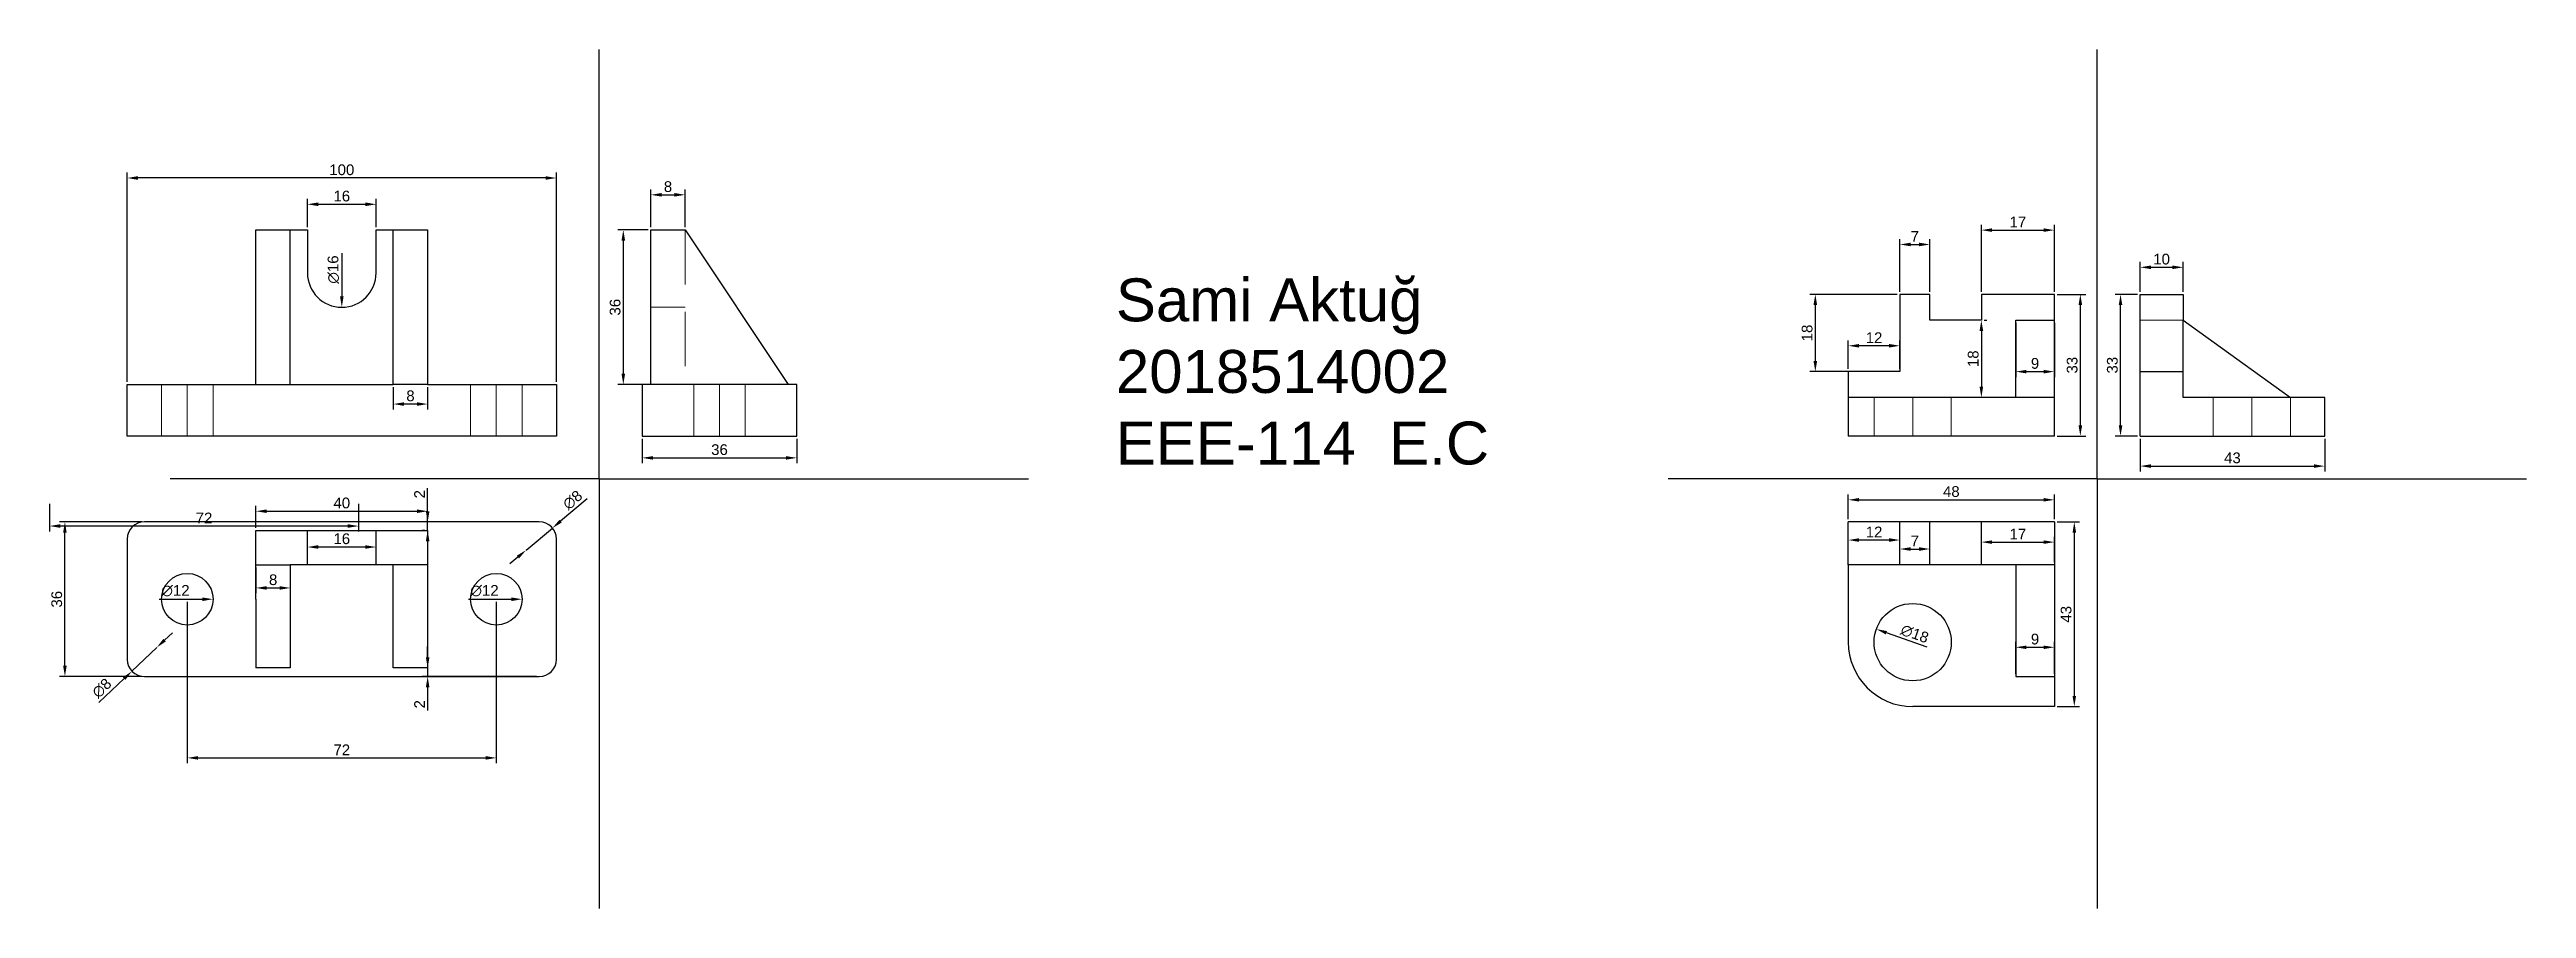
# Model space of a CAD drawing. Header units: millimetres. Extents: x 22 to 599, y 5 to 205.
import ezdxf

# ---------------------------------------------------------------- set-up
doc = ezdxf.new("R2010")
doc.units = ezdxf.units.MM
doc.linetypes.add('CENTERX2', pattern=[101.6, 63.5, -12.7, 12.7, -12.7])
doc.linetypes.add('HIDDENX2', pattern=[19.05, 12.7, -6.35])
for name, color, linetype, lineweight in [('Center', 1, 'CENTERX2', 15), ('dimension', 3, 'Continuous', 9), ('hidden', 2, 'HIDDENX2', 13)]:
    doc.layers.add(name, color=color, linetype=linetype, lineweight=lineweight)
doc.styles.get("Standard").update_dxf_attribs({"font": 'arial.ttf'})
doc.dimstyles.new('ISO-25', dxfattribs={"dimtxt": 2.5, "dimasz": 2.5, "dimexe": 1.25, "dimexo": 0.625, "dimtad": 1, "dimtxsty": 'Standard', "dimcen": 2.5, "dimadec": 0, "dimazin": 0, "dimtfac": 1, "dimtmove": 0, "dimatfit": 3, "dimfxl": 1, "dimarcsym": 0})

# ---------------------------------------------------------------- blocks, each defined once
blk = doc.blocks.new('Drawing1')
for p, q in [((150.33, 200), (150.33, 300)), ((499.33, 200), (499.33, 300)), ((70.33, 222), (70.33, 258)), ((70.33, 258), (82.33, 258)), ((78.33, 222), (78.33, 258)), ((82.33, 258), (82.33, 248)), ((98.33, 248), (98.33, 258)), ((98.33, 258), (110.33, 258)), ((102.33, 222), (102.33, 258)), ((110.33, 258), (110.33, 222)), ((162.33, 222), (162.33, 258)), ((162.33, 258), (170.33, 258)), ((170.33, 258), (194.33, 222)), ((460.33, 243), (453.33, 243)), ((453.33, 243), (453.33, 225)), ((460.33, 237), (460.33, 243)), ((489.33, 243), (472.33, 243)), ((472.33, 243), (472.33, 237)), ((489.33, 225), (489.33, 243)), ((509.33, 210), (509.33, 243)), ((509.33, 243), (519.33, 243)), ((519.33, 243), (519.33, 237)), ((472.33, 237), (460.33, 237)), ((480.33, 219), (480.33, 237)), ((480.33, 237), (489.33, 237)), ((519.33, 237), (544.33, 219)), ((519.33, 219), (519.33, 237)), ((40.33, 210), (40.33, 222)), ((40.33, 222), (70.33, 222)), ((70.33, 222), (78.33, 222)), ((78.33, 222), (102.33, 222)), ((110.33, 222), (102.33, 222)), ((110.33, 222), (140.33, 222)), ((140.33, 222), (140.33, 210)), ((162.33, 222), (160.33, 222)), ((160.33, 222), (160.33, 210)), ((194.33, 222), (162.33, 222)), ((196.33, 222), (194.33, 222)), ((196.33, 210), (196.33, 222)), ((453.33, 225), (441.33, 225)), ((441.33, 225), (441.33, 210)), ((489.33, 210), (489.33, 225)), ((509.33, 225), (519.33, 225)), ((489.33, 219), (441.33, 219)), ((544.33, 219), (519.33, 219)), ((552.33, 219), (544.33, 219)), ((552.33, 210), (552.33, 219)), ((140.33, 210), (40.33, 210)), ((160.33, 210), (196.33, 210)), ((489.33, 210), (441.33, 210)), ((509.33, 210), (552.33, 210)), ((150.33, 200), (50.33, 200)), ((150.33, 200), (250.33, 200)), ((150.33, 200), (150.33, 100)), ((499.33, 200), (399.33, 200)), ((499.33, 200), (599.33, 200)), ((499.33, 200), (499.33, 100)), ((40.33, 186), (40.33, 158)), ((136.33, 190), (44.33, 190)), ((70.33, 172), (70.33, 188)), ((70.33, 188), (110.33, 188)), ((82.33, 180), (82.33, 188)), ((98.33, 180), (98.33, 188)), ((110.33, 188), (110.33, 156)), ((140.33, 158), (140.33, 186)), ((489.33, 190), (441.33, 190)), ((441.33, 180), (441.33, 190)), ((453.33, 180), (453.33, 190)), ((460.33, 180), (460.33, 190)), ((472.33, 180), (472.33, 190)), ((489.33, 190), (489.33, 147)), ((70.33, 180), (78.33, 180)), ((78.33, 180), (78.33, 156)), ((102.33, 180), (78.33, 180)), ((102.33, 156), (102.33, 180)), ((110.33, 180), (102.33, 180)), ((453.33, 180), (441.33, 180)), ((441.33, 180), (441.33, 162)), ((460.33, 180), (453.33, 180)), ((472.33, 180), (460.33, 180)), ((489.33, 180), (472.33, 180)), ((480.33, 180), (480.33, 154)), ((70.33, 172), (70.33, 156)), ((78.33, 156), (70.33, 156)), ((110.33, 156), (102.33, 156)), ((44.33, 154), (136.33, 154)), ((480.33, 154), (489.33, 154)), ((489.33, 147), (456.33, 147))]:
    blk.add_line(p, q)
for centre, radius in [((54.33, 172), 6), ((126.33, 172), 6), ((456.33, 162), 9)]:
    blk.add_circle(centre, radius)
for centre, radius, start, end in [((90.33, 248), 8, 180, 0), ((44.33, 186), 4, 90, 180), ((136.33, 186), 4, 0, 90), ((456.33, 162), 15, 180, 270), ((44.33, 158), 4, 180, 270), ((136.33, 158), 4, 270, 0)]:
    blk.add_arc(centre, radius, start, end)
at = {"layer": 'Center'}
for p, q in [((54.33, 210), (54.33, 222)), ((126.33, 210), (126.33, 222)), ((178.33, 210), (178.33, 222)), ((456.33, 210), (456.33, 219)), ((535.33, 219), (535.33, 210))]:
    blk.add_line(p, q, dxfattribs=at)
at = {"layer": 'hidden'}
for p, q in [((170.33, 258), (170.33, 222)), ((162.33, 240), (170.33, 240)), ((519.33, 237), (509.33, 237)), ((48.33, 210), (48.33, 222)), ((60.33, 210), (60.33, 222)), ((120.33, 210), (120.33, 222)), ((132.33, 210), (132.33, 222)), ((172.33, 210), (172.33, 222)), ((184.33, 210), (184.33, 222)), ((447.33, 210), (447.33, 219)), ((465.33, 210), (465.33, 219)), ((526.33, 210), (526.33, 219)), ((544.33, 219), (544.33, 210))]:
    blk.add_line(p, q, dxfattribs=at)
blk = doc.blocks.new('*D2')
at = {"layer": 'Defpoints', "color": 0, "transparency": 16777216}
for p in [(460.33, 159.34), (453.33, 147.73), (460.33, 147.73)]:
    blk.add_point(p, dxfattribs=at)
at = {"layer": 'dimension', "color": 0, "lineweight": -2, "transparency": 16777216}
for p, q in [((453.33, 148.35), (453.33, 160.59)), ((455.83, 159.34), (457.83, 159.34)), ((460.33, 148.35), (460.33, 160.59))]:
    blk.add_line(p, q, dxfattribs=at)
at = {"layer": 'dimension', "color": 0, "transparency": 16777216}
for points in [[(455.83, 159.76), (455.83, 158.93), (453.33, 159.34)], [(457.83, 159.76), (457.83, 158.93), (460.33, 159.34)]]:
    blk.add_solid(points, dxfattribs=at)
at = {"layer": 'dimension', "color": 0, "transparency": 16777216, "insert": (456.83, 161.22), "char_height": 2.5, "attachment_point": 5}
blk.add_mtext('7', dxfattribs=at)
blk = doc.blocks.new('*D3')
at = {"layer": 'Defpoints', "color": 0, "transparency": 16777216}
for p in [(453.33, 147.73), (433.64, 129.73), (453.33, 129.73)]:
    blk.add_point(p, dxfattribs=at)
at = {"layer": 'dimension', "color": 0, "lineweight": -2, "transparency": 16777216}
for p, q in [((452.71, 147.73), (432.39, 147.73)), ((433.64, 145.23), (433.64, 132.23)), ((452.71, 129.73), (432.39, 129.73))]:
    blk.add_line(p, q, dxfattribs=at)
at = {"layer": 'dimension', "color": 0, "transparency": 16777216}
for points in [[(433.22, 145.23), (434.06, 145.23), (433.64, 147.73)], [(433.22, 132.23), (434.06, 132.23), (433.64, 129.73)]]:
    blk.add_solid(points, dxfattribs=at)
at = {"layer": 'dimension', "color": 0, "transparency": 16777216, "insert": (431.74, 138.73), "char_height": 2.5, "attachment_point": 5, "rotation": 90}
blk.add_mtext('18', dxfattribs=at)
blk = doc.blocks.new('*D4')
at = {"layer": 'Defpoints', "color": 0, "transparency": 16777216}
for p in [(489.33, 147.73), (495.39, 147.73), (489.33, 114.73)]:
    blk.add_point(p, dxfattribs=at)
at = {"layer": 'dimension', "color": 0, "lineweight": -2, "transparency": 16777216}
for p, q in [((489.96, 147.73), (496.64, 147.73)), ((495.39, 117.23), (495.39, 145.23)), ((489.96, 114.73), (496.64, 114.73))]:
    blk.add_line(p, q, dxfattribs=at)
at = {"layer": 'dimension', "color": 0, "transparency": 16777216}
for points in [[(494.97, 145.23), (495.81, 145.23), (495.39, 147.73)], [(494.97, 117.23), (495.81, 117.23), (495.39, 114.73)]]:
    blk.add_solid(points, dxfattribs=at)
at = {"layer": 'dimension', "color": 0, "transparency": 16777216, "insert": (493.49, 131.23), "char_height": 2.5, "attachment_point": 5, "rotation": 90}
blk.add_mtext('33', dxfattribs=at)
blk = doc.blocks.new('*D5')
at = {"layer": 'Defpoints', "color": 0, "transparency": 16777216}
for p in [(489.33, 162.69), (472.33, 147.73), (489.33, 147.73)]:
    blk.add_point(p, dxfattribs=at)
at = {"layer": 'dimension', "color": 0, "lineweight": -2, "transparency": 16777216}
for p, q in [((472.33, 148.35), (472.33, 163.94)), ((474.83, 162.69), (486.83, 162.69)), ((489.33, 148.35), (489.33, 163.94))]:
    blk.add_line(p, q, dxfattribs=at)
at = {"layer": 'dimension', "color": 0, "transparency": 16777216}
for points in [[(474.83, 163.1), (474.83, 162.27), (472.33, 162.69)], [(486.83, 163.1), (486.83, 162.27), (489.33, 162.69)]]:
    blk.add_solid(points, dxfattribs=at)
at = {"layer": 'dimension', "color": 0, "transparency": 16777216, "insert": (480.83, 164.57), "char_height": 2.5, "attachment_point": 5}
blk.add_mtext('17', dxfattribs=at)
blk = doc.blocks.new('*D6')
at = {"layer": 'Defpoints', "color": 0, "transparency": 16777216}
for p in [(480.33, 141.73), (489.33, 141.73), (489.33, 129.73)]:
    blk.add_point(p, dxfattribs=at)
at = {"layer": 'dimension', "color": 0, "lineweight": -2, "transparency": 16777216}
for p, q in [((480.33, 141.1), (480.33, 128.48)), ((489.33, 141.1), (489.33, 128.48)), ((482.83, 129.73), (486.83, 129.73))]:
    blk.add_line(p, q, dxfattribs=at)
at = {"layer": 'dimension', "color": 0, "transparency": 16777216}
for points in [[(482.83, 130.14), (482.83, 129.31), (480.33, 129.73)], [(486.83, 130.14), (486.83, 129.31), (489.33, 129.73)]]:
    blk.add_solid(points, dxfattribs=at)
at = {"layer": 'dimension', "color": 0, "transparency": 16777216, "insert": (484.83, 131.63), "char_height": 2.5, "attachment_point": 5}
blk.add_mtext('9', dxfattribs=at)
blk = doc.blocks.new('*D7')
at = {"layer": 'Defpoints', "color": 0, "transparency": 16777216}
for p in [(472.33, 141.73), (472.33, 123.73), (480.33, 123.73)]:
    blk.add_point(p, dxfattribs=at)
at = {"layer": 'dimension', "color": 0, "lineweight": -2, "transparency": 16777216}
for p, q in [((472.33, 139.23), (472.33, 126.23)), ((472.96, 141.73), (473.58, 141.73)), ((479.71, 123.73), (471.08, 123.73))]:
    blk.add_line(p, q, dxfattribs=at)
at = {"layer": 'dimension', "color": 0, "transparency": 16777216}
for points in [[(471.91, 139.23), (472.75, 139.23), (472.33, 141.73)], [(471.91, 126.23), (472.75, 126.23), (472.33, 123.73)]]:
    blk.add_solid(points, dxfattribs=at)
at = {"layer": 'dimension', "color": 0, "transparency": 16777216, "insert": (470.43, 132.73), "char_height": 2.5, "attachment_point": 5, "rotation": 90}
blk.add_mtext('18', dxfattribs=at)
blk = doc.blocks.new('*D9')
at = {"layer": 'Center', "color": 0, "lineweight": -2, "transparency": 16777216}
blk.add_line((459.68, 65.53), (450.21, 68.92), dxfattribs=at)
at = {"layer": 'Center', "color": 0, "transparency": 16777216}
blk.add_solid([(450.35, 69.32), (450.07, 68.53), (447.86, 69.77)], dxfattribs=at)
at = {"layer": 'Defpoints', "color": 0, "transparency": 16777216}
for p in [(447.86, 69.77), (464.8, 63.69)]:
    blk.add_point(p, dxfattribs=at)
at = {"layer": 'Center', "color": 0, "transparency": 16777216, "insert": (456.79, 68.66), "char_height": 2.5, "attachment_point": 5, "rotation": 340.25203}
blk.add_mtext('∅18', dxfattribs=at)
blk = doc.blocks.new('*D10')
at = {"layer": 'Center', "color": 0, "lineweight": -2, "transparency": 16777216}
blk.add_line((119.81, 76.73), (129.83, 76.73), dxfattribs=at)
at = {"layer": 'Center', "color": 0, "transparency": 16777216}
blk.add_solid([(129.83, 77.14), (129.83, 76.31), (132.33, 76.73)], dxfattribs=at)
at = {"layer": 'Defpoints', "color": 0, "transparency": 16777216}
for p in [(120.33, 76.73), (132.33, 76.73)]:
    blk.add_point(p, dxfattribs=at)
at = {"layer": 'Center', "color": 0, "transparency": 16777216, "insert": (123.57, 78.7), "char_height": 2.5, "attachment_point": 5}
blk.add_mtext('∅12', dxfattribs=at)
blk = doc.blocks.new('*D11')
at = {"layer": 'Center', "color": 0, "lineweight": -2, "transparency": 16777216}
blk.add_line((47.81, 76.73), (57.83, 76.73), dxfattribs=at)
at = {"layer": 'Center', "color": 0, "transparency": 16777216}
blk.add_solid([(57.83, 77.14), (57.83, 76.31), (60.33, 76.73)], dxfattribs=at)
at = {"layer": 'Defpoints', "color": 0, "transparency": 16777216}
for p in [(48.33, 76.73), (60.33, 76.73)]:
    blk.add_point(p, dxfattribs=at)
at = {"layer": 'Center', "color": 0, "transparency": 16777216, "insert": (51.57, 78.7), "char_height": 2.5, "attachment_point": 5}
blk.add_mtext('∅12', dxfattribs=at)
blk = doc.blocks.new('*D12')
at = {"layer": 'Defpoints', "color": 0, "transparency": 16777216}
for p in [(54.33, 76.73), (126.33, 76.73), (126.33, 39.78)]:
    blk.add_point(p, dxfattribs=at)
at = {"layer": 'dimension', "color": 0, "lineweight": -2, "transparency": 16777216}
for p, q in [((54.33, 76.1), (54.33, 38.53)), ((126.33, 76.1), (126.33, 38.53)), ((56.83, 39.78), (123.83, 39.78))]:
    blk.add_line(p, q, dxfattribs=at)
at = {"layer": 'dimension', "color": 0, "transparency": 16777216}
for points in [[(56.83, 40.2), (56.83, 39.37), (54.33, 39.78)], [(123.83, 40.2), (123.83, 39.37), (126.33, 39.78)]]:
    blk.add_solid(points, dxfattribs=at)
at = {"layer": 'dimension', "color": 0, "transparency": 16777216, "insert": (90.33, 41.66), "char_height": 2.5, "attachment_point": 5}
blk.add_mtext('72', dxfattribs=at)
blk = doc.blocks.new('*D13')
at = {"layer": 'Defpoints', "color": 0, "transparency": 16777216}
for p in [(110.33, 94.73), (110.33, 92.73), (136.33, 94.73)]:
    blk.add_point(p, dxfattribs=at)
at = {"layer": 'dimension', "color": 0, "lineweight": -2, "transparency": 16777216}
for p, q in [((110.33, 97.23), (110.33, 102.63)), ((135.71, 94.73), (109.08, 94.73)), ((109.71, 92.73), (109.08, 92.73)), ((110.33, 92.73), (110.33, 94.73)), ((110.33, 90.23), (110.33, 87.73))]:
    blk.add_line(p, q, dxfattribs=at)
at = {"layer": 'dimension', "color": 0, "transparency": 16777216}
for points in [[(109.91, 97.23), (110.75, 97.23), (110.33, 94.73)], [(109.91, 90.23), (110.75, 90.23), (110.33, 92.73)]]:
    blk.add_solid(points, dxfattribs=at)
at = {"layer": 'dimension', "color": 0, "transparency": 16777216, "insert": (108.45, 101.18), "char_height": 2.5, "attachment_point": 5, "rotation": 90}
blk.add_mtext('2', dxfattribs=at)
blk = doc.blocks.new('*D14')
at = {"layer": 'Defpoints', "color": 0, "transparency": 16777216}
for p in [(110.33, 60.73), (110.33, 58.73), (136.33, 58.73)]:
    blk.add_point(p, dxfattribs=at)
at = {"layer": 'dimension', "color": 0, "lineweight": -2, "transparency": 16777216}
for p, q in [((110.33, 63.23), (110.33, 65.73)), ((109.71, 60.73), (109.08, 60.73)), ((135.71, 58.73), (109.08, 58.73)), ((110.33, 60.73), (110.33, 58.73)), ((110.33, 56.23), (110.33, 50.82))]:
    blk.add_line(p, q, dxfattribs=at)
at = {"layer": 'dimension', "color": 0, "transparency": 16777216}
for points in [[(109.91, 63.23), (110.75, 63.23), (110.33, 60.73)], [(109.91, 56.23), (110.75, 56.23), (110.33, 58.73)]]:
    blk.add_solid(points, dxfattribs=at)
at = {"layer": 'dimension', "color": 0, "transparency": 16777216, "insert": (108.45, 52.27), "char_height": 2.5, "attachment_point": 5, "rotation": 90}
blk.add_mtext('2', dxfattribs=at)
blk = doc.blocks.new('*D15')
at = {"layer": 'Defpoints', "color": 0, "transparency": 16777216}
for p in [(70.33, 84.73), (78.33, 84.73), (78.33, 79.36)]:
    blk.add_point(p, dxfattribs=at)
at = {"layer": 'dimension', "color": 0, "lineweight": -2, "transparency": 16777216}
for p, q in [((70.33, 84.1), (70.33, 78.11)), ((78.33, 84.1), (78.33, 78.11)), ((72.83, 79.36), (75.83, 79.36))]:
    blk.add_line(p, q, dxfattribs=at)
at = {"layer": 'dimension', "color": 0, "transparency": 16777216}
for points in [[(72.83, 79.77), (72.83, 78.94), (70.33, 79.36)], [(75.83, 79.77), (75.83, 78.94), (78.33, 79.36)]]:
    blk.add_solid(points, dxfattribs=at)
at = {"layer": 'dimension', "color": 0, "transparency": 16777216, "insert": (74.33, 81.26), "char_height": 2.5, "attachment_point": 5}
blk.add_mtext('8', dxfattribs=at)
blk = doc.blocks.new('*D16')
at = {"layer": 'Defpoints', "color": 0, "transparency": 16777216}
for p in [(82.33, 88.89), (82.33, 84.73), (98.33, 84.73)]:
    blk.add_point(p, dxfattribs=at)
at = {"layer": 'dimension', "color": 0, "lineweight": -2, "transparency": 16777216}
for p, q in [((82.33, 85.35), (82.33, 90.14)), ((95.83, 88.89), (84.83, 88.89)), ((98.33, 85.35), (98.33, 90.14))]:
    blk.add_line(p, q, dxfattribs=at)
at = {"layer": 'dimension', "color": 0, "transparency": 16777216}
for points in [[(84.83, 89.31), (84.83, 88.48), (82.33, 88.89)], [(95.83, 89.31), (95.83, 88.48), (98.33, 88.89)]]:
    blk.add_solid(points, dxfattribs=at)
at = {"layer": 'dimension', "color": 0, "transparency": 16777216, "insert": (90.33, 90.8), "char_height": 2.5, "attachment_point": 5}
blk.add_mtext('16', dxfattribs=at)
blk = doc.blocks.new('*D17')
at = {"layer": 'Defpoints', "color": 0, "transparency": 16777216}
for p in [(70.33, 92.73), (110.33, 97.23), (110.33, 92.73)]:
    blk.add_point(p, dxfattribs=at)
at = {"layer": 'dimension', "color": 0, "lineweight": -2, "transparency": 16777216}
for p, q in [((70.33, 93.35), (70.33, 98.48)), ((110.33, 93.35), (110.33, 98.48)), ((72.83, 97.23), (107.83, 97.23))]:
    blk.add_line(p, q, dxfattribs=at)
at = {"layer": 'dimension', "color": 0, "transparency": 16777216}
for points in [[(72.83, 97.64), (72.83, 96.81), (70.33, 97.23)], [(107.83, 97.64), (107.83, 96.81), (110.33, 97.23)]]:
    blk.add_solid(points, dxfattribs=at)
at = {"layer": 'dimension', "color": 0, "transparency": 16777216, "insert": (90.33, 99.13), "char_height": 2.5, "attachment_point": 5}
blk.add_mtext('40', dxfattribs=at)
blk = doc.blocks.new('*D18')
at = {"layer": 'Defpoints', "color": 0, "transparency": 16777216}
for p in [(25.82, 94.73), (44.33, 94.73), (44.33, 58.73)]:
    blk.add_point(p, dxfattribs=at)
at = {"layer": 'dimension', "color": 0, "lineweight": -2, "transparency": 16777216}
for p, q in [((43.71, 94.73), (24.57, 94.73)), ((25.82, 61.23), (25.82, 92.23)), ((43.71, 58.73), (24.57, 58.73))]:
    blk.add_line(p, q, dxfattribs=at)
at = {"layer": 'dimension', "color": 0, "transparency": 16777216}
for points in [[(25.4, 92.23), (26.23, 92.23), (25.82, 94.73)], [(25.4, 61.23), (26.23, 61.23), (25.82, 58.73)]]:
    blk.add_solid(points, dxfattribs=at)
at = {"layer": 'dimension', "color": 0, "transparency": 16777216, "insert": (23.92, 76.73), "char_height": 2.5, "attachment_point": 5, "rotation": 90}
blk.add_mtext('36', dxfattribs=at)
blk = doc.blocks.new('*D19')
at = {"layer": 'Defpoints', "color": 0, "transparency": 16777216}
for p in [(40.33, 174.82), (40.33, 126.73), (140.33, 126.73)]:
    blk.add_point(p, dxfattribs=at)
at = {"layer": 'dimension', "color": 0, "lineweight": -2, "transparency": 16777216}
for p, q in [((40.33, 127.35), (40.33, 176.07)), ((137.83, 174.82), (42.83, 174.82)), ((140.33, 127.35), (140.33, 176.07))]:
    blk.add_line(p, q, dxfattribs=at)
at = {"layer": 'dimension', "color": 0, "transparency": 16777216}
for points in [[(42.83, 175.24), (42.83, 174.4), (40.33, 174.82)], [(137.83, 175.24), (137.83, 174.4), (140.33, 174.82)]]:
    blk.add_solid(points, dxfattribs=at)
at = {"layer": 'dimension', "color": 0, "transparency": 16777216, "insert": (90.33, 176.72), "char_height": 2.5, "attachment_point": 5}
blk.add_mtext('100', dxfattribs=at)
blk = doc.blocks.new('*D20')
at = {"layer": 'Defpoints', "color": 0, "transparency": 16777216}
for p in [(98.33, 168.7), (82.33, 162.73), (98.33, 162.73)]:
    blk.add_point(p, dxfattribs=at)
at = {"layer": 'dimension', "color": 0, "lineweight": -2, "transparency": 16777216}
for p, q in [((82.33, 163.35), (82.33, 169.95)), ((84.83, 168.7), (95.83, 168.7)), ((98.33, 163.35), (98.33, 169.95))]:
    blk.add_line(p, q, dxfattribs=at)
at = {"layer": 'dimension', "color": 0, "transparency": 16777216}
for points in [[(84.83, 169.12), (84.83, 168.28), (82.33, 168.7)], [(95.83, 169.12), (95.83, 168.28), (98.33, 168.7)]]:
    blk.add_solid(points, dxfattribs=at)
at = {"layer": 'dimension', "color": 0, "transparency": 16777216, "insert": (90.33, 170.6), "char_height": 2.5, "attachment_point": 5}
blk.add_mtext('16', dxfattribs=at)
blk = doc.blocks.new('*D21')
at = {"layer": 'Defpoints', "color": 0, "transparency": 16777216}
for p in [(102.33, 126.73), (102.33, 122.18), (110.33, 126.73)]:
    blk.add_point(p, dxfattribs=at)
at = {"layer": 'dimension', "color": 0, "lineweight": -2, "transparency": 16777216}
for p, q in [((102.33, 126.1), (102.33, 120.93)), ((107.83, 122.18), (104.83, 122.18)), ((110.33, 126.1), (110.33, 120.93))]:
    blk.add_line(p, q, dxfattribs=at)
at = {"layer": 'dimension', "color": 0, "transparency": 16777216}
for points in [[(104.83, 122.59), (104.83, 121.76), (102.33, 122.18)], [(107.83, 122.59), (107.83, 121.76), (110.33, 122.18)]]:
    blk.add_solid(points, dxfattribs=at)
at = {"layer": 'dimension', "color": 0, "transparency": 16777216, "insert": (106.33, 124.08), "char_height": 2.5, "attachment_point": 5}
blk.add_mtext('8', dxfattribs=at)
blk = doc.blocks.new('*D22')
at = {"layer": 'Defpoints', "color": 0, "transparency": 16777216}
for p in [(22.23, 99.55), (94.23, 99.55), (22.23, 93.77)]:
    blk.add_point(p, dxfattribs=at)
at = {"layer": 'dimension', "color": 0, "lineweight": -2, "transparency": 16777216}
for p, q in [((22.23, 98.92), (22.23, 92.52)), ((94.23, 98.92), (94.23, 92.52)), ((91.73, 93.77), (24.73, 93.77))]:
    blk.add_line(p, q, dxfattribs=at)
at = {"layer": 'dimension', "color": 0, "transparency": 16777216}
for points in [[(24.73, 94.19), (24.73, 93.36), (22.23, 93.77)], [(91.73, 94.19), (91.73, 93.36), (94.23, 93.77)]]:
    blk.add_solid(points, dxfattribs=at)
at = {"layer": 'dimension', "color": 0, "transparency": 16777216, "insert": (58.23, 95.65), "char_height": 2.5, "attachment_point": 5}
blk.add_mtext('72', dxfattribs=at)
blk = doc.blocks.new('*D23')
at = {"layer": 'Defpoints', "color": 0, "transparency": 16777216}
for p in [(162.33, 162.73), (155.92, 126.73), (162.33, 126.73)]:
    blk.add_point(p, dxfattribs=at)
at = {"layer": 'dimension', "color": 0, "lineweight": -2, "transparency": 16777216}
for p, q in [((161.71, 162.73), (154.67, 162.73)), ((155.92, 160.23), (155.92, 129.23)), ((161.71, 126.73), (154.67, 126.73))]:
    blk.add_line(p, q, dxfattribs=at)
at = {"layer": 'dimension', "color": 0, "transparency": 16777216}
for points in [[(155.5, 160.23), (156.33, 160.23), (155.92, 162.73)], [(155.5, 129.23), (156.33, 129.23), (155.92, 126.73)]]:
    blk.add_solid(points, dxfattribs=at)
at = {"layer": 'dimension', "color": 0, "transparency": 16777216, "insert": (154.02, 144.73), "char_height": 2.5, "attachment_point": 5, "rotation": 90}
blk.add_mtext('36', dxfattribs=at)
blk = doc.blocks.new('*D24')
at = {"layer": 'Center', "color": 0, "lineweight": -2, "transparency": 16777216}
blk.add_line((90.33, 157.28), (90.33, 147.23), dxfattribs=at)
at = {"layer": 'Center', "color": 0, "transparency": 16777216}
blk.add_solid([(89.91, 147.23), (90.75, 147.23), (90.33, 144.73)], dxfattribs=at)
at = {"layer": 'Defpoints', "color": 0, "transparency": 16777216}
for p in [(90.33, 160.73), (90.33, 144.73)]:
    blk.add_point(p, dxfattribs=at)
at = {"layer": 'Center', "color": 0, "transparency": 16777216, "insert": (88.36, 153.5), "char_height": 2.5, "attachment_point": 5, "rotation": 90}
blk.add_mtext('∅16', dxfattribs=at)
blk = doc.blocks.new('*D26')
at = {"layer": 'Center', "color": 0, "lineweight": -2, "transparency": 16777216}
for p, q in [((47.23, 65.49), (41.43, 59.97)), ((49.04, 67.21), (50.85, 68.93)), ((33.75, 52.65), (39.62, 58.25))]:
    blk.add_line(p, q, dxfattribs=at)
at = {"layer": 'Center', "color": 0, "transparency": 16777216}
for points in [[(48.75, 67.51), (49.33, 66.91), (47.23, 65.49)], [(39.34, 58.55), (39.91, 57.94), (41.43, 59.97)]]:
    blk.add_solid(points, dxfattribs=at)
at = {"layer": 'Defpoints', "color": 0, "transparency": 16777216}
for p in [(47.23, 65.49), (41.43, 59.97)]:
    blk.add_point(p, dxfattribs=at)
at = {"layer": 'Center', "color": 0, "transparency": 16777216, "insert": (34.42, 56.02), "char_height": 2.5, "attachment_point": 5, "rotation": 43.58847}
blk.add_mtext('∅8', dxfattribs=at)
blk = doc.blocks.new('*D27')
at = {"layer": 'Center', "color": 0, "lineweight": -2, "transparency": 16777216}
for p, q in [((147.52, 100.12), (141.31, 94.91)), ((133.27, 88.16), (139.39, 93.3)), ((131.35, 86.55), (129.44, 84.94))]:
    blk.add_line(p, q, dxfattribs=at)
at = {"layer": 'Center', "color": 0, "transparency": 16777216}
for points in [[(141.04, 95.23), (141.58, 94.59), (139.39, 93.3)], [(131.09, 86.87), (131.62, 86.23), (133.27, 88.16)]]:
    blk.add_solid(points, dxfattribs=at)
at = {"layer": 'Defpoints', "color": 0, "transparency": 16777216}
for p in [(139.39, 93.3), (133.27, 88.16)]:
    blk.add_point(p, dxfattribs=at)
at = {"layer": 'Center', "color": 0, "transparency": 16777216, "insert": (144.11, 99.83), "char_height": 2.5, "attachment_point": 5, "rotation": 40.01657}
blk.add_mtext('∅8', dxfattribs=at)
blk = doc.blocks.new('*D29')
at = {"layer": 'Defpoints', "color": 0, "transparency": 16777216}
for p in [(489.33, 99.88), (441.33, 94.73), (489.33, 94.73)]:
    blk.add_point(p, dxfattribs=at)
at = {"layer": 'dimension', "color": 0, "lineweight": -2, "transparency": 16777216}
for p, q in [((441.33, 95.35), (441.33, 101.13)), ((443.83, 99.88), (486.83, 99.88)), ((489.33, 95.35), (489.33, 101.13))]:
    blk.add_line(p, q, dxfattribs=at)
at = {"layer": 'dimension', "color": 0, "transparency": 16777216}
for points in [[(443.83, 100.3), (443.83, 99.47), (441.33, 99.88)], [(486.83, 100.3), (486.83, 99.47), (489.33, 99.88)]]:
    blk.add_solid(points, dxfattribs=at)
at = {"layer": 'dimension', "color": 0, "transparency": 16777216, "insert": (465.33, 101.79), "char_height": 2.5, "attachment_point": 5}
blk.add_mtext('48', dxfattribs=at)
blk = doc.blocks.new('*D30')
at = {"layer": 'Defpoints', "color": 0, "transparency": 16777216}
for p in [(489.33, 94.73), (489.33, 51.73), (493.98, 51.73)]:
    blk.add_point(p, dxfattribs=at)
at = {"layer": 'dimension', "color": 0, "lineweight": -2, "transparency": 16777216}
for p, q in [((489.96, 94.73), (495.23, 94.73)), ((493.98, 92.23), (493.98, 54.23)), ((489.96, 51.73), (495.23, 51.73))]:
    blk.add_line(p, q, dxfattribs=at)
at = {"layer": 'dimension', "color": 0, "transparency": 16777216}
for points in [[(493.57, 92.23), (494.4, 92.23), (493.98, 94.73)], [(493.57, 54.23), (494.4, 54.23), (493.98, 51.73)]]:
    blk.add_solid(points, dxfattribs=at)
at = {"layer": 'dimension', "color": 0, "transparency": 16777216, "insert": (492.08, 73.23), "char_height": 2.5, "attachment_point": 5, "rotation": 90}
blk.add_mtext('43', dxfattribs=at)
blk = doc.blocks.new('*D31')
at = {"layer": 'Defpoints', "color": 0, "transparency": 16777216}
for p in [(489.33, 65.54), (480.33, 58.73), (489.33, 58.73)]:
    blk.add_point(p, dxfattribs=at)
at = {"layer": 'dimension', "color": 0, "lineweight": -2, "transparency": 16777216}
for p, q in [((480.33, 59.35), (480.33, 66.79)), ((482.83, 65.54), (486.83, 65.54)), ((489.33, 59.35), (489.33, 66.79))]:
    blk.add_line(p, q, dxfattribs=at)
at = {"layer": 'dimension', "color": 0, "transparency": 16777216}
for points in [[(482.83, 65.95), (482.83, 65.12), (480.33, 65.54)], [(486.83, 65.95), (486.83, 65.12), (489.33, 65.54)]]:
    blk.add_solid(points, dxfattribs=at)
at = {"layer": 'dimension', "color": 0, "transparency": 16777216, "insert": (484.83, 67.44), "char_height": 2.5, "attachment_point": 5}
blk.add_mtext('9', dxfattribs=at)
blk = doc.blocks.new('*D32')
at = {"layer": 'Defpoints', "color": 0, "transparency": 16777216}
for p in [(460.33, 88.42), (453.33, 84.73), (460.33, 84.73)]:
    blk.add_point(p, dxfattribs=at)
at = {"layer": 'dimension', "color": 0, "lineweight": -2, "transparency": 16777216}
for p, q in [((453.33, 85.35), (453.33, 89.67)), ((455.83, 88.42), (457.83, 88.42)), ((460.33, 85.35), (460.33, 89.67))]:
    blk.add_line(p, q, dxfattribs=at)
at = {"layer": 'dimension', "color": 0, "transparency": 16777216}
for points in [[(455.83, 88.83), (455.83, 88), (453.33, 88.42)], [(457.83, 88.83), (457.83, 88), (460.33, 88.42)]]:
    blk.add_solid(points, dxfattribs=at)
at = {"layer": 'dimension', "color": 0, "transparency": 16777216, "insert": (456.83, 90.29), "char_height": 2.5, "attachment_point": 5}
blk.add_mtext('7', dxfattribs=at)
blk = doc.blocks.new('*D33')
at = {"layer": 'Defpoints', "color": 0, "transparency": 16777216}
for p in [(441.33, 135.75), (441.33, 129.73), (453.33, 129.73)]:
    blk.add_point(p, dxfattribs=at)
at = {"layer": 'dimension', "color": 0, "lineweight": -2, "transparency": 16777216}
for p, q in [((441.33, 130.35), (441.33, 137)), ((450.83, 135.75), (443.83, 135.75)), ((453.33, 130.35), (453.33, 137))]:
    blk.add_line(p, q, dxfattribs=at)
at = {"layer": 'dimension', "color": 0, "transparency": 16777216}
for points in [[(443.83, 136.17), (443.83, 135.34), (441.33, 135.75)], [(450.83, 136.17), (450.83, 135.34), (453.33, 135.75)]]:
    blk.add_solid(points, dxfattribs=at)
at = {"layer": 'dimension', "color": 0, "transparency": 16777216, "insert": (447.33, 137.63), "char_height": 2.5, "attachment_point": 5}
blk.add_mtext('12', dxfattribs=at)
blk = doc.blocks.new('*D34')
at = {"layer": 'Defpoints', "color": 0, "transparency": 16777216}
for p in [(441.33, 90.51), (441.33, 84.73), (453.33, 85.35)]:
    blk.add_point(p, dxfattribs=at)
at = {"layer": 'dimension', "color": 0, "lineweight": -2, "transparency": 16777216}
for p, q in [((441.33, 85.35), (441.33, 91.76)), ((450.83, 90.51), (443.83, 90.51)), ((453.33, 85.98), (453.33, 91.76))]:
    blk.add_line(p, q, dxfattribs=at)
at = {"layer": 'dimension', "color": 0, "transparency": 16777216}
for points in [[(443.83, 90.93), (443.83, 90.1), (441.33, 90.51)], [(450.83, 90.93), (450.83, 90.1), (453.33, 90.51)]]:
    blk.add_solid(points, dxfattribs=at)
at = {"layer": 'dimension', "color": 0, "transparency": 16777216, "insert": (447.33, 92.39), "char_height": 2.5, "attachment_point": 5}
blk.add_mtext('12', dxfattribs=at)
blk = doc.blocks.new('*D36')
at = {"layer": 'Defpoints', "color": 0, "transparency": 16777216}
for p in [(489.33, 90.03), (472.33, 84.73), (489.33, 84.73)]:
    blk.add_point(p, dxfattribs=at)
at = {"layer": 'dimension', "color": 0, "lineweight": -2, "transparency": 16777216}
for p, q in [((472.33, 85.35), (472.33, 91.28)), ((474.83, 90.03), (486.83, 90.03)), ((489.33, 85.35), (489.33, 91.28))]:
    blk.add_line(p, q, dxfattribs=at)
at = {"layer": 'dimension', "color": 0, "transparency": 16777216}
for points in [[(474.83, 90.44), (474.83, 89.61), (472.33, 90.03)], [(486.83, 90.44), (486.83, 89.61), (489.33, 90.03)]]:
    blk.add_solid(points, dxfattribs=at)
at = {"layer": 'dimension', "color": 0, "transparency": 16777216, "insert": (480.83, 91.91), "char_height": 2.5, "attachment_point": 5}
blk.add_mtext('17', dxfattribs=at)
blk = doc.blocks.new('*D37')
at = {"layer": 'Defpoints', "color": 0, "transparency": 16777216}
for p in [(519.33, 154.02), (509.33, 147.73), (519.33, 147.73)]:
    blk.add_point(p, dxfattribs=at)
at = {"layer": 'dimension', "color": 0, "lineweight": -2, "transparency": 16777216}
for p, q in [((509.33, 148.35), (509.33, 155.27)), ((511.83, 154.02), (516.83, 154.02)), ((519.33, 148.35), (519.33, 155.27))]:
    blk.add_line(p, q, dxfattribs=at)
at = {"layer": 'dimension', "color": 0, "transparency": 16777216}
for points in [[(511.83, 154.44), (511.83, 153.61), (509.33, 154.02)], [(516.83, 154.44), (516.83, 153.61), (519.33, 154.02)]]:
    blk.add_solid(points, dxfattribs=at)
at = {"layer": 'dimension', "color": 0, "transparency": 16777216, "insert": (514.33, 155.92), "char_height": 2.5, "attachment_point": 5}
blk.add_mtext('10', dxfattribs=at)
blk = doc.blocks.new('*D38')
at = {"layer": 'Defpoints', "color": 0, "transparency": 16777216}
for p in [(504.75, 147.73), (509.33, 147.73), (509.33, 114.73)]:
    blk.add_point(p, dxfattribs=at)
at = {"layer": 'dimension', "color": 0, "lineweight": -2, "transparency": 16777216}
for p, q in [((508.71, 147.73), (503.5, 147.73)), ((504.75, 117.23), (504.75, 145.23)), ((508.71, 114.73), (503.5, 114.73))]:
    blk.add_line(p, q, dxfattribs=at)
at = {"layer": 'dimension', "color": 0, "transparency": 16777216}
for points in [[(504.34, 145.23), (505.17, 145.23), (504.75, 147.73)], [(504.34, 117.23), (505.17, 117.23), (504.75, 114.73)]]:
    blk.add_solid(points, dxfattribs=at)
at = {"layer": 'dimension', "color": 0, "transparency": 16777216, "insert": (502.85, 131.23), "char_height": 2.5, "attachment_point": 5, "rotation": 90}
blk.add_mtext('33', dxfattribs=at)
blk = doc.blocks.new('*D39')
at = {"layer": 'Defpoints', "color": 0, "transparency": 16777216}
for p in [(509.33, 114.73), (552.33, 114.73), (552.33, 107.73)]:
    blk.add_point(p, dxfattribs=at)
at = {"layer": 'dimension', "color": 0, "lineweight": -2, "transparency": 16777216}
for p, q in [((509.33, 114.1), (509.33, 106.48)), ((552.33, 114.1), (552.33, 106.48)), ((511.83, 107.73), (549.83, 107.73))]:
    blk.add_line(p, q, dxfattribs=at)
at = {"layer": 'dimension', "color": 0, "transparency": 16777216}
for points in [[(511.83, 108.15), (511.83, 107.32), (509.33, 107.73)], [(549.83, 108.15), (549.83, 107.32), (552.33, 107.73)]]:
    blk.add_solid(points, dxfattribs=at)
at = {"layer": 'dimension', "color": 0, "transparency": 16777216, "insert": (530.83, 109.64), "char_height": 2.5, "attachment_point": 5}
blk.add_mtext('43', dxfattribs=at)
blk = doc.blocks.new('*D40')
at = {"layer": 'Defpoints', "color": 0, "transparency": 16777216}
for p in [(170.33, 170.9), (162.33, 162.73), (170.33, 162.73)]:
    blk.add_point(p, dxfattribs=at)
at = {"layer": 'dimension', "color": 0, "lineweight": -2, "transparency": 16777216}
for p, q in [((162.33, 163.35), (162.33, 172.15)), ((164.83, 170.9), (167.83, 170.9)), ((170.33, 163.35), (170.33, 172.15))]:
    blk.add_line(p, q, dxfattribs=at)
at = {"layer": 'dimension', "color": 0, "transparency": 16777216}
for points in [[(164.83, 171.32), (164.83, 170.49), (162.33, 170.9)], [(167.83, 171.32), (167.83, 170.49), (170.33, 170.9)]]:
    blk.add_solid(points, dxfattribs=at)
at = {"layer": 'dimension', "color": 0, "transparency": 16777216, "insert": (166.33, 172.8), "char_height": 2.5, "attachment_point": 5}
blk.add_mtext('8', dxfattribs=at)
blk = doc.blocks.new('*D41')
at = {"layer": 'Defpoints', "color": 0, "transparency": 16777216}
for p in [(160.33, 114.73), (196.33, 114.73), (196.33, 109.65)]:
    blk.add_point(p, dxfattribs=at)
at = {"layer": 'dimension', "color": 0, "lineweight": -2, "transparency": 16777216}
for p, q in [((160.33, 114.1), (160.33, 108.4)), ((196.33, 114.1), (196.33, 108.4)), ((162.83, 109.65), (193.83, 109.65))]:
    blk.add_line(p, q, dxfattribs=at)
at = {"layer": 'dimension', "color": 0, "transparency": 16777216}
for points in [[(162.83, 110.06), (162.83, 109.23), (160.33, 109.65)], [(193.83, 110.06), (193.83, 109.23), (196.33, 109.65)]]:
    blk.add_solid(points, dxfattribs=at)
at = {"layer": 'dimension', "color": 0, "transparency": 16777216, "insert": (178.33, 111.55), "char_height": 2.5, "attachment_point": 5}
blk.add_mtext('36', dxfattribs=at)

msp = doc.modelspace()

# ---------------------------------------------------------------- block references
msp.add_blockref('Drawing1', (0, -95.272))

# ---------------------------------------------------------------- texts
at = {"insert": (270.682, 151.441), "char_height": 10, "attachment_point": 1}
msp.add_mtext_dynamic_manual_height_columns('Sami Aktuğ \\P2018514002\\PEEE-114  E.C', width=110.54167, gutter_width=12.5, heights=[93.678], dxfattribs=at)

# ---------------------------------------------------------------- dimensions: what is measured, and where the dimension line sits
at = {"layer": 'Center'}
for p1, p2, picture, middle in [((90.331, 160.728), (90.331, 144.728), '*D24', (90.331, 153.503)), ((48.331, 76.728), (60.331, 76.728), '*D11', (51.568, 76.728)), ((120.331, 76.728), (132.331, 76.728), '*D10', (123.568, 76.728)), ((464.801, 63.687), (447.86, 69.769), '*D9', (456.122, 66.803))]:
    dim = msp.add_diameter_dim_2p(p1=p1, p2=p2, dimstyle='ISO-25', dxfattribs=at)
    dim.commit()
    dim.dimension.update_dxf_attribs({"geometry": picture, "text_midpoint": middle, "dimtype": 163})
for p1, p2, picture, middle in [((133.268, 88.156), (139.395, 93.3), '*D27', (144.106, 99.83)), ((47.228, 65.486), (41.434, 59.97), '*D26', (34.42, 56.015))]:
    dim = msp.add_diameter_dim_2p(p1=p1, p2=p2, dimstyle='ISO-25', dxfattribs=at)
    dim.commit()
    dim.dimension.update_dxf_attribs({"geometry": picture, "text_midpoint": middle})
at = {"layer": 'dimension'}
for base, p1, p2, picture, middle in [((40.331, 174.82), (140.331, 126.728), (40.331, 126.728), '*D19', (90.331, 176.721)), ((170.331, 170.903), (162.331, 162.728), (170.331, 162.728), '*D40', (166.331, 172.804)), ((98.331, 168.699), (82.331, 162.728), (98.331, 162.728), '*D20', (90.331, 170.6)), ((460.33, 159.344), (453.33, 147.728), (460.33, 147.728), '*D2', (456.83, 161.219)), ((489.33, 162.686), (472.33, 147.728), (489.33, 147.728), '*D5', (480.83, 164.567)), ((519.33, 154.022), (509.33, 147.728), (519.33, 147.728), '*D37', (514.33, 155.923)), ((441.33, 135.752), (453.33, 129.728), (441.33, 129.728), '*D33', (447.33, 137.632)), ((489.33, 129.728), (480.33, 141.728), (489.33, 141.728), '*D6', (484.83, 131.629)), ((102.331, 122.177), (110.331, 126.728), (102.331, 126.728), '*D21', (106.331, 124.079)), ((196.331, 109.647), (160.331, 114.728), (196.331, 114.728), '*D41', (178.331, 111.55)), ((552.33, 107.733), (509.33, 114.728), (552.33, 114.728), '*D39', (530.83, 109.635)), ((110.331, 97.228), (70.331, 92.728), (110.331, 92.728), '*D17', (90.331, 99.129)), ((489.33, 99.884), (441.33, 94.728), (489.33, 94.728), '*D29', (465.33, 101.785)), ((82.331, 88.894), (98.331, 84.728), (82.331, 84.728), '*D16', (90.331, 90.795)), ((489.33, 90.025), (472.33, 84.728), (489.33, 84.728), '*D36', (480.83, 91.905)), ((460.33, 88.416), (453.33, 84.728), (460.33, 84.728), '*D32', (456.83, 90.291)), ((126.331, 39.783), (54.331, 76.728), (126.331, 76.728), '*D12', (90.331, 41.663)), ((489.33, 65.537), (480.33, 58.728), (489.33, 58.728), '*D31', (484.83, 67.438))]:
    dim = msp.add_linear_dim(base=base, p1=p1, p2=p2, dimstyle='ISO-25', dxfattribs=at)
    dim.commit()
    dim.dimension.update_dxf_attribs({"geometry": picture, "text_midpoint": middle})
for base, p1, p2, picture, middle in [((155.918, 126.728), (162.331, 162.728), (162.331, 126.728), '*D23', (154.016, 144.728)), ((433.641, 129.728), (453.33, 147.728), (453.33, 129.728), '*D3', (431.74, 138.728)), ((495.389, 147.728), (489.33, 114.728), (489.33, 147.728), '*D4', (493.487, 131.228)), ((504.753, 147.728), (509.33, 114.728), (509.33, 147.728), '*D38', (502.85, 131.228)), ((472.33, 123.728), (472.33, 141.728), (480.33, 123.728), '*D7', (470.429, 132.728)), ((110.331, 94.728), (110.331, 92.728), (136.331, 94.728), '*D13', (108.451, 101.181)), ((25.817, 94.728), (44.331, 58.728), (44.331, 94.728), '*D18', (23.915, 76.728)), ((493.983, 51.728), (489.33, 94.728), (489.33, 51.728), '*D30', (492.081, 73.228)), ((110.331, 58.728), (110.331, 60.728), (136.331, 58.728), '*D14', (108.451, 52.275))]:
    dim = msp.add_linear_dim(base=base, p1=p1, p2=p2, angle=90, dimstyle='ISO-25', dxfattribs=at)
    dim.commit()
    dim.dimension.update_dxf_attribs({"geometry": picture, "text_midpoint": middle})
for base, p1, p2, picture, middle in [((22.235, 93.774), (94.235, 99.547), (22.235, 99.547), '*D22', (58.235, 93.774)), ((441.33, 90.513), (453.33, 85.353), (441.33, 84.728), '*D34', (447.33, 90.513)), ((78.331, 79.356), (70.331, 84.728), (78.331, 84.728), '*D15', (74.331, 79.356))]:
    dim = msp.add_linear_dim(base=base, p1=p1, p2=p2, dimstyle='ISO-25', dxfattribs=at)
    dim.commit()
    dim.dimension.update_dxf_attribs({"geometry": picture, "text_midpoint": middle, "dimtype": 160})

doc.saveas('drawing.dxf')
